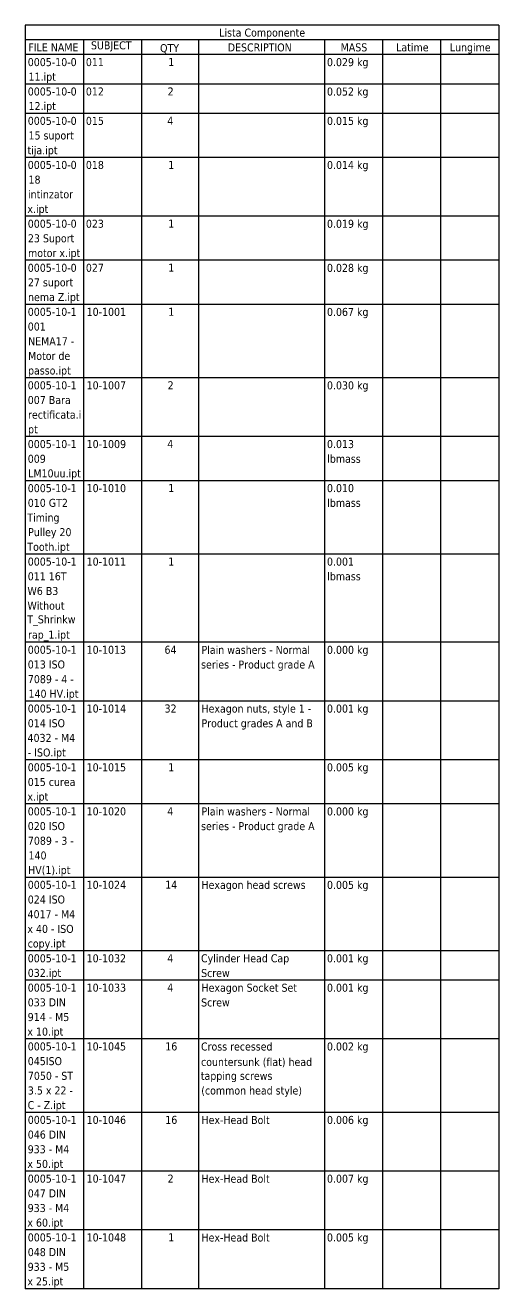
# Model space of a CAD drawing. Header units: millimetres. Extents: x -1492 to 2520, y -1551 to 1782.
# Drawn here: x -1492 to -250, y -1551 to 1763 of the extents above; entities that cross this region are included whole.
import ezdxf

# ---------------------------------------------------------------- set-up
doc = ezdxf.new("R2010")
doc.units = ezdxf.units.MM
doc.header["$LTSCALE"] = 6
doc.layers.add('Symbol (ISO)', color=7, linetype='Continuous', lineweight=25)
doc.styles.add('Note Text (ISO)', font='tahoma.ttf')

# ---------------------------------------------------------------- blocks, each defined once
blk = doc.blocks.new('Lista Componente')
at = {"layer": 'Symbol (ISO)'}
for p, q in [((-41.6, 293.84), (-248.6, 293.84)), ((-248.6, 293.84), (-248.6, 287.41)), ((-41.6, 293.84), (-41.6, 287.41)), ((-41.6, 287.41), (-248.6, 287.41)), ((-248.6, 287.41), (-248.6, 280.99)), ((-223.2, 287.41), (-223.2, 280.99)), ((-197.8, 287.41), (-197.8, 280.99)), ((-172.8, 287.41), (-172.8, 280.99)), ((-117.8, 287.41), (-117.8, 280.99)), ((-92.4, 287.41), (-92.4, 280.99)), ((-67, 287.41), (-67, 280.99)), ((-41.6, 287.41), (-41.6, 280.99)), ((-41.6, 280.99), (-248.6, 280.99)), ((-248.6, 280.99), (-248.6, -258.56)), ((-223.2, 280.99), (-223.2, -258.56)), ((-197.8, 280.99), (-197.8, -258.56)), ((-172.8, 280.99), (-172.8, -258.56)), ((-117.8, 280.99), (-117.8, -258.56)), ((-92.4, 280.99), (-92.4, -258.56)), ((-67, 280.99), (-67, -258.56)), ((-41.6, 280.99), (-41.6, -258.56)), ((-41.6, 268.14), (-248.6, 268.14)), ((-41.6, 255.3), (-248.6, 255.3)), ((-41.6, 236.03), (-248.6, 236.03)), ((-41.6, 210.34), (-248.6, 210.34)), ((-41.6, 191.07), (-248.6, 191.07)), ((-41.6, 171.8), (-248.6, 171.8)), ((-41.6, 139.68), (-248.6, 139.68)), ((-41.6, 113.99), (-248.6, 113.99)), ((-41.6, 94.72), (-248.6, 94.72)), ((-41.6, 62.6), (-248.6, 62.6)), ((-41.6, 24.06), (-248.6, 24.06)), ((-41.6, -1.63), (-248.6, -1.63)), ((-41.6, -27.32), (-248.6, -27.32)), ((-41.6, -46.59), (-248.6, -46.59)), ((-41.6, -78.71), (-248.6, -78.71)), ((-41.6, -110.82), (-248.6, -110.82)), ((-41.6, -123.67), (-248.6, -123.67)), ((-41.6, -149.36), (-248.6, -149.36)), ((-41.6, -181.48), (-248.6, -181.48)), ((-41.6, -207.17), (-248.6, -207.17)), ((-41.6, -232.86), (-248.6, -232.86)), ((-41.6, -258.56), (-248.6, -258.56))]:
    blk.add_line(p, q, dxfattribs=at)
at = {"layer": 'Symbol (ISO)', "char_height": 3.5, "attachment_point": 7, "style": 'Note Text (ISO)'}
for s, insert in [('Lista Componente', (-163.82, 287.88)), ('FILE NAME', (-247.26, 282.45)), ('SUBJECT', (-219.86, 282.35)), ('QTY', (-189.67, 281.49)), ('DESCRIPTION', (-160.05, 282.34)), ('MASS', (-110.73, 282.36)), ('Latime', (-86.45, 282.37)), ('Lungime', (-63, 281.45)), ('0005-10-0', (-247.51, 275.92)), ('011', (-222.11, 275.92)), ('1', (-186.09, 276.02)), ('0.029 kg', (-116.71, 274.96)), ('11.ipt', (-247.18, 268.6)), ('0005-10-0', (-247.51, 263.07)), ('012', (-222.11, 263.07)), ('2', (-186.36, 263.15)), ('0.052 kg', (-116.71, 262.11)), ('12.ipt', (-247.18, 255.76)), ('0005-10-0', (-247.51, 250.23)), ('015', (-222.11, 250.23)), ('4', (-186.52, 250.34)), ('0.015 kg', (-116.71, 249.27)), ('15 suport ', (-247.18, 242.91)), ('tija.ipt', (-247.65, 236.46)), ('0005-10-0', (-247.51, 230.96)), ('018', (-222.11, 230.95)), ('1', (-186.09, 231.06)), ('0.014 kg', (-116.71, 230)), ('18 ', (-247.18, 224.53)), ('intinzator ', (-247.4, 218.11)), ('x.ipt', (-247.68, 210.79)), ('0005-10-0', (-247.51, 205.26)), ('023', (-222.11, 205.26)), ('1', (-186.09, 205.37)), ('0.019 kg', (-116.71, 204.3)), ('23 Suport ', (-247.45, 197.95)), ('motor x.ipt', (-247.39, 191.52)), ('0005-10-0', (-247.51, 185.99)), ('027', (-222.11, 185.99)), ('1', (-186.09, 186.1)), ('0.028 kg', (-116.71, 185.03)), ('27 suport ', (-247.45, 178.68)), ('nema Z.ipt', (-247.39, 172.26)), ('0005-10-1', (-247.51, 166.73)), ('10-1001', (-221.78, 166.73)), ('1', (-186.09, 166.83)), ('0.067 kg', (-116.71, 165.76)), ('001 ', (-247.51, 160.3)), ('NEMA17 - ', (-247.35, 153.95)), ('Motor de ', (-247.35, 147.46)), ('passo.ipt', (-247.39, 140.14)), ('0005-10-1', (-247.51, 134.61)), ('10-1007', (-221.78, 134.61)), ('2', (-186.36, 134.68)), ('0.030 kg', (-116.71, 133.65)), ('007 Bara ', (-247.51, 128.19)), ('rectificata.i', (-247.39, 121.76)), ('pt', (-247.39, 114.45)), ('0005-10-1', (-247.51, 108.92)), ('10-1009', (-221.78, 108.92)), ('4', (-186.52, 109.03)), ('0.013 ', (-116.71, 108.92)), ('009 ', (-247.51, 102.49)), ('lbmass', (-116.58, 102.49)), ('LM10uu.ipt', (-247.35, 95.18)), ('0005-10-1', (-247.51, 89.65)), ('10-1010', (-221.78, 89.65)), ('1', (-186.09, 89.75)), ('0.010 ', (-116.71, 89.65)), ('010 GT2 ', (-247.51, 83.22)), ('lbmass', (-116.58, 83.22)), ('Timing ', (-247.7, 75.88)), ('Pulley 20 ', (-247.35, 69.48)), ('Tooth.ipt', (-247.7, 63.06)), ('0005-10-1', (-247.51, 57.53)), ('10-1011', (-221.78, 57.53)), ('1', (-186.09, 57.63)), ('0.001 ', (-116.71, 57.53)), ('011 16T ', (-247.51, 51.11)), ('lbmass', (-116.58, 51.11)), ('W6 B3 ', (-247.64, 44.69)), ('Without ', (-247.64, 38.26)), ('T_Shrinkw', (-247.7, 31.21)), ('rap_1.ipt', (-247.39, 24.52)), ('0005-10-1', (-247.51, 18.99)), ('10-1013', (-221.78, 18.99)), ('64', (-187.73, 19)), ('Plain washers - Normal ', (-171.55, 18.95)), ('0.000 kg', (-116.71, 18.03)), ('013 ISO ', (-247.51, 12.57)), ('series - Product grade A', (-171.74, 11.61)), ('7089 - 4 - ', (-247.47, 6.14)), ('140 HV.ipt', (-247.18, -1.17)), ('0005-10-1', (-247.51, -6.7)), ('10-1014', (-221.78, -6.7)), ('32', (-187.7, -6.7)), ('Hexagon nuts, style 1 - ', (-171.55, -7.66)), ('0.001 kg', (-116.71, -7.66)), ('014 ISO ', (-247.51, -13.12)), ('Product grades A and B', (-171.55, -14.09)), ('4032 - M4 ', (-247.61, -19.55)), ('- ISO.ipt', (-247.49, -26.86)), ('0005-10-1', (-247.51, -32.39)), ('10-1015', (-221.78, -32.39)), ('1', (-186.09, -32.29)), ('0.005 kg', (-116.71, -33.35)), ('015 curea ', (-247.51, -38.82)), ('x.ipt', (-247.68, -46.13)), ('0005-10-1', (-247.51, -51.66)), ('10-1020', (-221.78, -51.66)), ('4', (-186.52, -51.55)), ('Plain washers - Normal ', (-171.55, -51.71)), ('0.000 kg', (-116.71, -52.62)), ('020 ISO ', (-247.51, -58.09)), ('series - Product grade A', (-171.74, -59.05)), ('7089 - 3 - ', (-247.47, -64.51)), ('140 ', (-247.18, -70.93)), ('HV(1).ipt', (-247.35, -78.25)), ('0005-10-1', (-247.51, -83.78)), ('10-1024', (-221.78, -83.78)), ('14', (-187.4, -83.67)), ('Hexagon head screws', (-171.55, -84.74)), ('0.005 kg', (-116.71, -84.74)), ('024 ISO ', (-247.51, -90.2)), ('4017 - M4 ', (-247.61, -96.62)), ('x 40 - ISO ', (-247.68, -103.05)), ('copy.ipt', (-247.56, -110.36)), ('0005-10-1', (-247.51, -115.89)), ('10-1032', (-221.78, -115.9)), ('4', (-186.52, -115.79)), ('Cylinder Head Cap ', (-171.75, -116.83)), ('0.001 kg', (-116.71, -116.86)), ('032.ipt', (-247.51, -123.21)), ('Screw', (-171.72, -122.35)), ('0005-10-1', (-247.51, -128.74)), ('10-1033', (-221.78, -128.74)), ('4', (-186.52, -128.63)), ('Hexagon Socket Set ', (-171.55, -129.7)), ('0.001 kg', (-116.71, -129.7)), ('033 DIN ', (-247.51, -135.16)), ('Screw', (-171.72, -135.2)), ('914 - M5 ', (-247.54, -141.59)), ('x 10.ipt', (-247.68, -148.9)), ('0005-10-1', (-247.51, -154.43)), ('10-1045', (-221.78, -154.43)), ('16', (-187.4, -154.43)), ('Cross recessed ', (-171.75, -154.48)), ('0.002 kg', (-116.71, -155.39)), ('045ISO ', (-247.51, -160.86)), ('countersunk (flat) head ', (-171.76, -161.79)), ('7050 - ST ', (-247.47, -167.28)), ('tapping screws ', (-171.85, -168.24)), ('3.5 x 22 - ', (-247.48, -173.7)), ('(common head style)', (-171.65, -174.64)), ('C - Z.ipt', (-247.55, -181.02)), ('0005-10-1', (-247.51, -186.55)), ('10-1046', (-221.78, -186.55)), ('16', (-187.4, -186.55)), ('Hex-Head Bolt', (-171.55, -186.59)), ('0.006 kg', (-116.71, -187.51)), ('046 DIN ', (-247.51, -192.97)), ('933 - M4  ', (-247.54, -199.4)), ('x 50.ipt', (-247.68, -206.71)), ('0005-10-1', (-247.51, -212.24)), ('10-1047', (-221.78, -212.24)), ('2', (-186.36, -212.17)), ('Hex-Head Bolt', (-171.55, -212.28)), ('0.007 kg', (-116.71, -213.2)), ('047 DIN ', (-247.51, -218.67)), ('933 - M4  ', (-247.54, -225.09)), ('x 60.ipt', (-247.68, -232.4)), ('0005-10-1', (-247.51, -237.93)), ('10-1048', (-221.78, -237.94)), ('1', (-186.09, -237.83)), ('Hex-Head Bolt', (-171.55, -237.98)), ('0.005 kg', (-116.71, -238.9)), ('048 DIN ', (-247.51, -244.36)), ('933 - M5  ', (-247.54, -250.78)), ('x 25.ipt', (-247.68, -258.1))]:
    blk.add_mtext(s, dxfattribs=dict(at, insert=insert))

msp = doc.modelspace()

# ---------------------------------------------------------------- block references
at = {"layer": 'Symbol (ISO)', "xscale": 6, "yscale": 6, "zscale": 6}
msp.add_blockref('Lista Componente', (0, 0), dxfattribs=at)

doc.saveas('drawing.dxf')
